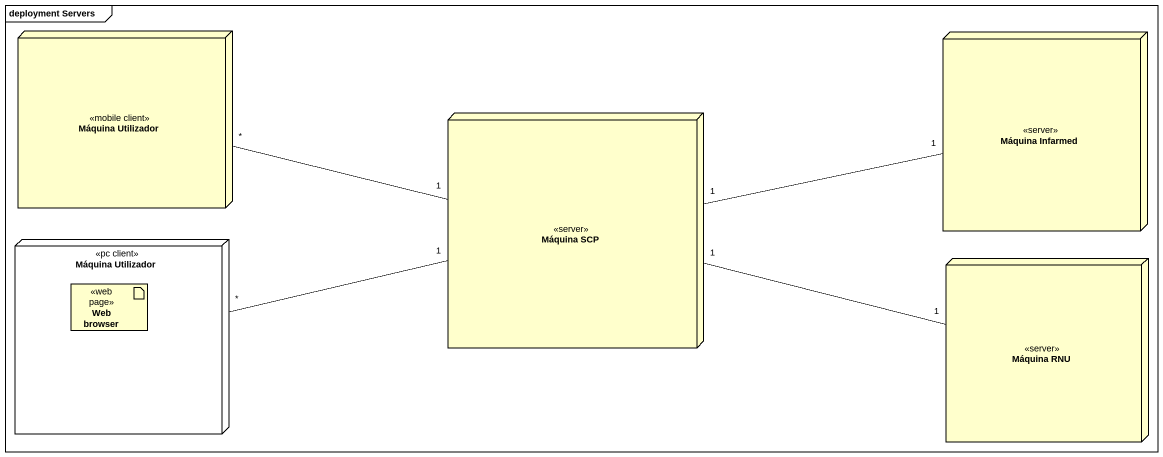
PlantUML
@startuml
mainframe deployment Servers
node "Máquina Utilizador" as Máquina_Utilizador <<mobile client>>
node "Máquina Infarmed" as Máquina_Infarmed <<server>>
node "Máquina SCP" as Máquina_SCP <<server>>
node "Máquina Utilizador" as Máquina_Utilizador_2 <<pc client>> {
  artifact "Web browser" as Web_browser <<web page>>
}
node "Máquina RNU" as Máquina_RNU <<server>>
Máquina_Utilizador "*" -right- "1" Máquina_SCP
Máquina_SCP "1" -right- "1" Máquina_Infarmed
Máquina_SCP "1" -right- "1" Máquina_RNU
Máquina_Utilizador_2 "*" -right- "1" Máquina_SCP
@enduml
